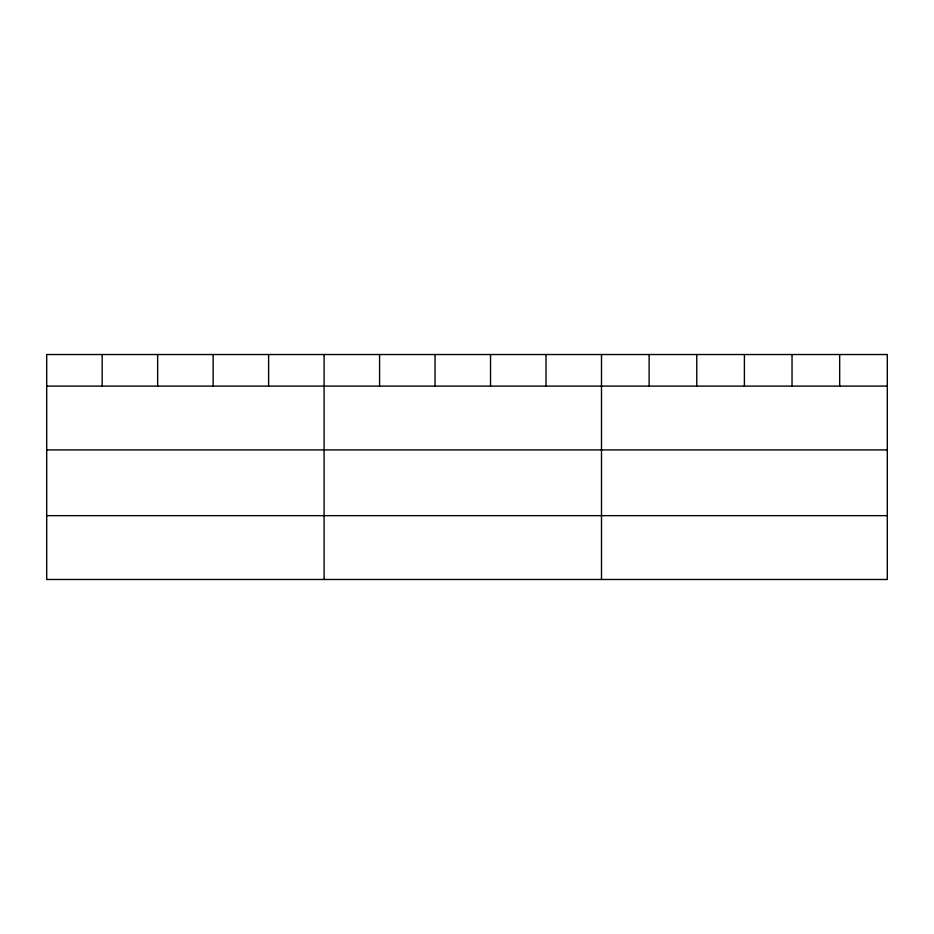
<?xml version="1.0" encoding="UTF-8"?>
<svg xmlns="http://www.w3.org/2000/svg" width="934" height="934" viewBox="0 0 934 934"><rect width="100%" height="100%" fill="white"/><g stroke="black" fill="none" stroke-linecap="round" stroke-linejoin="round"><path stroke-width="1.4" d="M46.7 386.104L887.3 386.104M46.7 449.919L887.3 449.919M46.7 515.661L887.3 515.661M839.666 354.523L839.666 386.104M792.032 354.523L792.032 386.104M744.398 354.523L744.398 386.104M696.764 354.523L696.764 386.104M649.13 354.523L649.13 386.104M601.496 354.523L601.496 579.477M546.016 354.523L546.016 386.104M490.537 354.523L490.537 386.104M435.057 354.523L435.057 386.104M379.578 354.523L379.578 386.104M324.098 354.523L324.098 579.477M268.618 354.523L268.618 386.104M213.139 354.523L213.139 386.104M157.659 354.523L157.659 386.104M102.18 354.523L102.18 386.104M887.3 354.523L46.7 354.523L46.7 579.477L887.3 579.477L887.3 354.523"/></g></svg>
